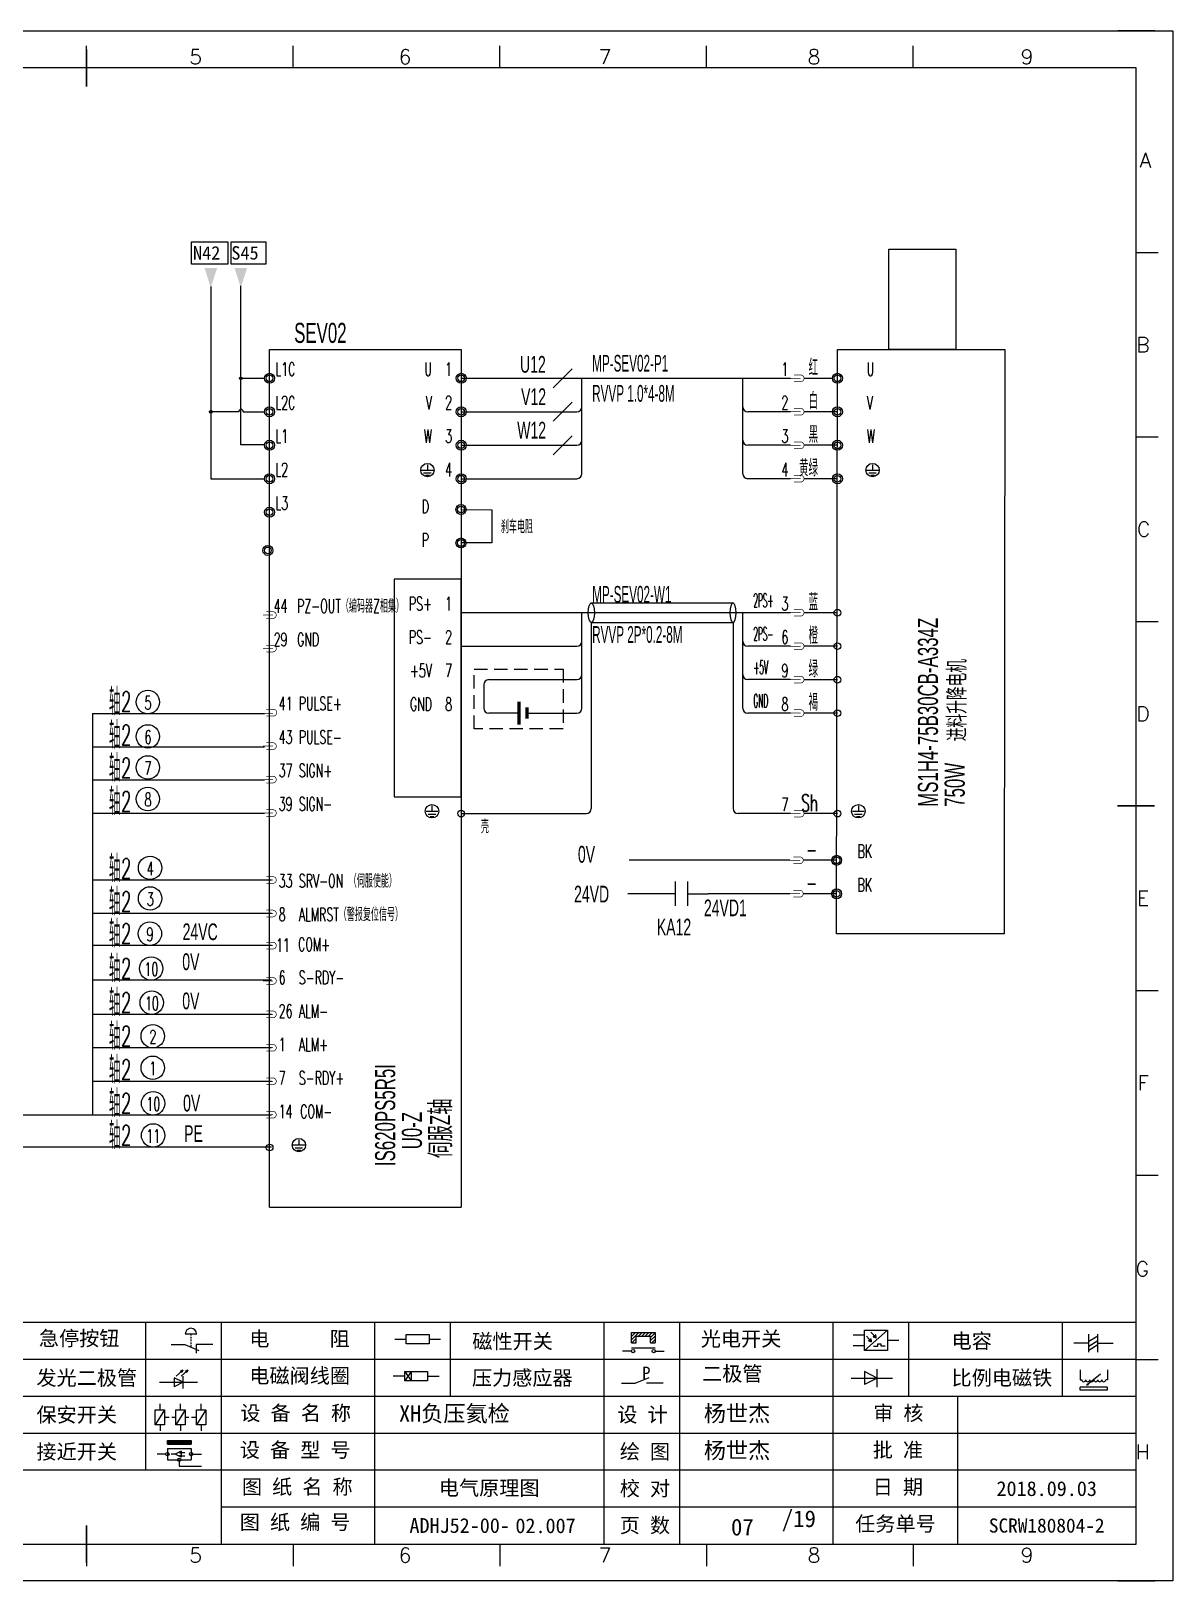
# Model space of a CAD drawing. Header units: millimetres. Extents: x 17734 to 28845, y 9358 to 11073.
# Drawn here: x 27919.8 to 28090.3, y 9546.7 to 9778.2 of the extents above; entities that cross this region are included whole.
import ezdxf
from ezdxf.enums import TextEntityAlignment as Align

# ---------------------------------------------------------------- set-up
doc = ezdxf.new("R2010")
doc.units = ezdxf.units.MM
doc.linetypes.add('DASHED', pattern=[0.75, 0.5, -0.25])
doc.layers.add('1', color=3, linetype='Continuous', lineweight=20)
doc.layers.add('Dimension', color=3, linetype='Continuous', lineweight=13)
for name, color, linetype in [('AE_BOR', 1, 'Continuous'), ('MISC', 2, 'Continuous'), ('SYMS', 7, 'Continuous')]:
    doc.layers.add(name, color=color, linetype=linetype)
doc.styles.get("Standard").update_dxf_attribs({"font": ''})
doc.styles.add('WD', font='romans.shx', dxfattribs={"bigfont": 'gbcbig.shx'})
doc.styles.add('样式 0', font='')
doc.styles.add('样式 8', font='arial.ttf')
doc.styles.add('汉字', font='')
doc.styles.get('Standard').set_extended_font_data('SimSun')
doc.styles.get('样式 0').set_extended_font_data('KaiTi_GB2312')
doc.styles.get('汉字').set_extended_font_data('新宋体')

# ---------------------------------------------------------------- blocks, each defined once
blk = doc.blocks.new('磁性开关')
at = {"linetype": 'ByBlock'}
h = blk.add_hatch(dxfattribs=at)
h.set_pattern_fill('ANSI31', color=256, scale=0.1, style=0)
h.paths.add_polyline_path([(-1910.88, -776.69), (-1910.88, -775.29), (-1907.69, -775.29), (-1907.69, -776.69), (-1908.31, -776.69), (-1908.31, -775.79), (-1910.25, -775.79), (-1910.25, -776.69)])
for p, q in [((-1910.88, -776.69), (-1910.88, -775.29)), ((-1910.88, -775.29), (-1907.69, -775.29)), ((-1910.88, -776.69), (-1910.25, -776.69)), ((-1910.25, -776.69), (-1910.25, -775.79)), ((-1910.25, -775.79), (-1908.31, -775.79)), ((-1908.31, -776.69), (-1908.31, -775.79)), ((-1908.31, -776.69), (-1907.69, -776.69)), ((-1907.69, -775.29), (-1907.69, -776.69)), ((-1910.91, -777.81), (-1912.09, -777.81)), ((-1910.88, -777.39), (-1907.69, -777.39)), ((-1907.66, -777.81), (-1906.48, -777.81))]:
    blk.add_line(p, q, dxfattribs=at)
for centre in [(-1910.68, -777.81), (-1907.88, -777.81)]:
    blk.add_circle(centre, 0.225, dxfattribs=at)
blk = doc.blocks.new('光电开关')
at = {"linetype": 'ByBlock'}
h = blk.add_hatch(dxfattribs=at)
h.set_pattern_fill('ANSI31', color=256, scale=0.01, style=0)
h.set_pattern_definition([(45, (0.172267, 0), (-0.0224506403, 0.0224506403), [])])
h.paths.add_polyline_path([(-1882.44, -776.34), (-1882.5, -775.91), (-1882.68, -776.07)])
h.paths.add_polyline_path([(-1882.86, -776.23), (-1882.44, -776.34), (-1882.68, -776.07)])
h.paths.add_polyline_path([(-1883.05, -776.88), (-1883.11, -776.45), (-1883.29, -776.61)])
h.paths.add_polyline_path([(-1883.47, -776.77), (-1883.05, -776.88), (-1883.29, -776.61)])
for p, q in [((-1884.01, -775.96), (-1885.56, -775.96)), ((-1880.91, -775.3), (-1884.01, -778.05)), ((-1883.75, -776.09), (-1883.05, -776.88)), ((-1883.11, -776.45), (-1883.47, -776.77)), ((-1883.05, -776.88), (-1883.47, -776.77)), ((-1883.14, -775.55), (-1882.44, -776.34)), ((-1883.05, -776.88), (-1883.11, -776.45)), ((-1882.5, -775.91), (-1882.86, -776.23)), ((-1882.44, -776.34), (-1882.86, -776.23)), ((-1882.44, -776.34), (-1882.5, -775.91)), ((-1879.37, -776.67), (-1880.91, -776.67)), ((-1884.01, -777.39), (-1885.56, -777.39)), ((-1882.78, -777.47), (-1882.23, -777.47)), ((-1882.23, -777.47), (-1882.23, -777.14)), ((-1882.23, -777.14), (-1881.78, -777.14)), ((-1881.78, -777.47), (-1881.78, -777.14)), ((-1881.23, -777.47), (-1881.78, -777.47))]:
    blk.add_line(p, q, dxfattribs=at)
blk.add_lwpolyline([(-1884.01, -775.3), (-1880.91, -775.3), (-1880.91, -778.05), (-1884.01, -778.05)], close=True, dxfattribs=at)
blk = doc.blocks.new('电磁阀线圈')
at = {"linetype": 'ByBlock'}
for p, q in [((-1854.61, -796.54), (-1856.17, -796.54)), ((-1854.61, -795.92), (-1853.75, -797.16)), ((-1853.75, -795.92), (-1854.61, -797.16)), ((-1853.75, -795.92), (-1853.75, -797.16)), ((-1851.53, -796.54), (-1849.97, -796.54))]:
    blk.add_line(p, q, dxfattribs=at)
blk.add_lwpolyline([(-1854.61, -795.92), (-1851.53, -795.92), (-1851.53, -797.16), (-1854.61, -797.16)], close=True, dxfattribs=at)
blk = doc.blocks.new('压力感应器')
at = {"linetype": 'ByBlock'}
for p, q in [((-1815.59, -777.73), (-1813.71, -776.93)), ((-1817.44, -777.73), (-1815.59, -777.73)), ((-1811.78, -777.73), (-1814.05, -777.73))]:
    blk.add_line(p, q, dxfattribs=at)
at = {"linetype": 'ByBlock', "insert": (-1814.65, -775.48), "char_height": 1.68, "width": 1.2242, "attachment_point": 1}
blk.add_mtext('{\\fNSimSun|b0|i0|c134|p49;P}', dxfattribs=at)
blk = doc.blocks.new('二极管')
at = {"linetype": 'ByBlock'}
for p, q in [((-1787.52, -776.77), (-1781.92, -776.77)), ((-1783.97, -776.77), (-1785.69, -775.9)), ((-1785.69, -775.9), (-1785.69, -777.65)), ((-1783.97, -776.77), (-1785.69, -777.65)), ((-1783.97, -777.99), (-1783.97, -775.56))]:
    blk.add_line(p, q, dxfattribs=at)
blk = doc.blocks.new('电容')
at = {"linetype": 'ByBlock'}
for p, q in [((-1756.08, -782.99), (-1756.08, -780.56)), ((-1754.86, -780.79), (-1756.08, -781.55)), ((-1754.86, -782.99), (-1754.86, -780.56)), ((-1756.08, -781.77), (-1758.13, -781.77)), ((-1754.86, -781.44), (-1756.08, -782.2)), ((-1754.86, -781.99), (-1756.08, -782.75)), ((-1754.86, -781.77), (-1752.81, -781.77))]:
    blk.add_line(p, q, dxfattribs=at)
blk = doc.blocks.new('发光二极管')
at = {"linetype": 'ByBlock'}
for p, q in [((-1755.78, -785.92), (-1754.89, -785.14)), ((-1754.89, -785.14), (-1755.2, -785.22)), ((-1755.2, -785.22), (-1755.01, -785.43)), ((-1755.08, -785.92), (-1754.18, -785.14)), ((-1754.89, -785.14), (-1755.01, -785.43)), ((-1754.18, -785.14), (-1754.49, -785.22)), ((-1754.49, -785.22), (-1754.31, -785.43)), ((-1754.18, -785.14), (-1754.31, -785.43)), ((-1758.01, -786.77), (-1752.89, -786.77)), ((-1754.84, -786.77), (-1756.04, -786.16)), ((-1756.04, -786.16), (-1756.04, -787.39)), ((-1754.84, -786.77), (-1756.04, -787.39)), ((-1754.84, -787.63), (-1754.84, -785.92))]:
    blk.add_line(p, q, dxfattribs=at)
blk = doc.blocks.new('比例电磁阀')
at = {"linetype": 'ByBlock'}
for p, q in [((-1757.26, -775.38), (-1757.26, -776.71)), ((-1757.26, -776.71), (-1757.05, -776.71)), ((-1754.5, -775.98), (-1756.35, -777.44)), ((-1753.58, -776.71), (-1753.8, -776.71)), ((-1753.58, -775.38), (-1753.58, -776.71)), ((-1753.6, -777.73), (-1757.25, -777.73)), ((-1757.25, -778.13), (-1757.25, -777.73)), ((-1753.6, -778.13), (-1757.25, -778.13)), ((-1756.35, -777.44), (-1756.25, -777.25)), ((-1756.35, -777.44), (-1756.15, -777.38)), ((-1756.15, -777.38), (-1756.25, -777.25)), ((-1753.6, -777.73), (-1753.6, -778.13))]:
    blk.add_line(p, q, dxfattribs=at)
for centre in [(-1756.78, -776.71), (-1756.24, -776.71), (-1755.7, -776.71), (-1755.15, -776.71), (-1754.61, -776.71), (-1754.07, -776.71)]:
    blk.add_arc(centre, 0.271, 180, 0, dxfattribs=at)
blk = doc.blocks.new('保安开关')
at = {"linetype": 'ByBlock'}
for p, q in [((-1757.33, -790.79), (-1758.6, -792.81)), ((-1757.96, -790.79), (-1757.96, -789.97)), ((-1754.54, -790.79), (-1755.81, -792.81)), ((-1755.17, -790.79), (-1755.17, -789.97)), ((-1751.75, -790.79), (-1753.02, -792.81)), ((-1752.39, -790.79), (-1752.39, -789.97)), ((-1757.96, -792.81), (-1757.96, -793.62)), ((-1757.33, -791.8), (-1756.72, -791.8)), ((-1756.35, -791.8), (-1755.89, -791.8)), ((-1755.17, -792.81), (-1755.17, -793.62)), ((-1754.52, -791.8), (-1754.06, -791.8)), ((-1753.69, -791.8), (-1753.08, -791.8)), ((-1752.39, -792.81), (-1752.39, -793.62))]:
    blk.add_line(p, q, dxfattribs=at)
for points in [[(-1758.6, -790.79), (-1757.33, -790.79), (-1757.33, -792.81), (-1758.6, -792.81)], [(-1755.81, -790.79), (-1754.54, -790.79), (-1754.54, -792.81), (-1755.81, -792.81)], [(-1753.02, -790.79), (-1751.75, -790.79), (-1751.75, -792.81), (-1753.02, -792.81)]]:
    blk.add_lwpolyline(points, close=True, dxfattribs=at)
blk = doc.blocks.new('接近开关')
at = {"linetype": 'ByBlock'}
h = blk.add_hatch(dxfattribs=at)
h.set_pattern_fill('ANSI31', color=256, scale=0.01, style=0)
h.set_pattern_definition([(45, (-89.131516, -30.795668), (-0.0224506403, 0.0224506403), [])])
h.paths.add_polyline_path([(-1516.96, -1123.35), (-1516.96, -1122.85), (-1513.76, -1122.85), (-1513.76, -1123.35)])
for p, q in [((-1516.96, -1123.35), (-1516.96, -1122.85)), ((-1516.96, -1122.85), (-1513.76, -1122.85)), ((-1516.96, -1123.35), (-1513.76, -1123.35)), ((-1513.76, -1122.85), (-1513.76, -1123.35)), ((-1517.18, -1124.71), (-1518.36, -1124.71)), ((-1516.96, -1123.95), (-1513.76, -1123.95)), ((-1516.96, -1123.95), (-1516.96, -1125.47)), ((-1516.96, -1125.47), (-1513.76, -1125.47)), ((-1515.91, -1124.71), (-1516.45, -1124.71)), ((-1515.11, -1124.31), (-1515.91, -1124.71)), ((-1515.11, -1125.11), (-1515.91, -1124.71)), ((-1515.33, -1124.53), (-1515.17, -1124.53)), ((-1515.33, -1124.88), (-1515.17, -1124.88)), ((-1515.25, -1124.45), (-1515.25, -1124.61)), ((-1515.11, -1124.31), (-1515.11, -1125.11)), ((-1515.11, -1124.48), (-1514.58, -1124.48)), ((-1515.11, -1124.94), (-1514.58, -1124.94)), ((-1513.76, -1123.95), (-1513.76, -1125.47)), ((-1513.54, -1124.71), (-1512.36, -1124.71)), ((-1515.36, -1125.69), (-1515.36, -1126.36)), ((-1515.36, -1126.36), (-1512.36, -1126.36))]:
    blk.add_line(p, q, dxfattribs=at)
for centre in [(-1516.96, -1124.71), (-1515.36, -1125.47), (-1513.76, -1124.71)]:
    blk.add_circle(centre, 0.225, dxfattribs=at)
blk = doc.blocks.new('电阻')
at = {"linetype": 'ByBlock'}
for p, q in [((-3.09, 0), (-1.57, 0)), ((1.57, 0), (3.09, 0))]:
    blk.add_line(p, q, dxfattribs=at)
blk.add_lwpolyline([(-1.57, 0.63), (1.57, 0.63), (1.57, -0.63), (-1.57, -0.63)], close=True, dxfattribs=at)
blk = doc.blocks.new('急停按钮')
at = {"linetype": 'ByBlock'}
for p, q in [((-1.86, 0), (0, 0)), ((0, 0), (1.88, -0.81)), ((0.06, 1.45), (1.61, 1.45)), ((0.83, 1.45), (0.83, 1.24)), ((0.83, 1.07), (0.83, 0.85)), ((0.83, 0.68), (0.83, 0.47)), ((0.83, 0.29), (0.83, 0.08)), ((3.81, 0), (1.54, 0)), ((1.54, 0), (1.54, -1.15)), ((0.83, -0.09), (0.83, -0.24))]:
    blk.add_line(p, q, dxfattribs=at)
blk.add_arc((0.83, 1.45), 0.774, 0, 180)
blk = doc.blocks.new('电控横A4')
for p, q in [((292, -5), (5, -5)), ((292, -205), (292, -5)), ((10.03, -205), (289.53, -205)), ((130.8, -205), (190.75, -205)), ((190.75, -205), (259.54, -205))]:
    blk.add_line(p, q)
at = {"linetype": 'ByBlock'}
for p, q in [((292, -175), (5, -175)), ((292, -180), (5, -180)), ((292, -185), (5, -185)), ((292, -190), (5, -190)), ((292, -195), (5, -195)), ((292, -200), (168.03, -200))]:
    blk.add_line(p, q, dxfattribs=at)
at = {"color": 0, "lineweight": -2}
for p, q in [((157.79, -175), (157.79, -195)), ((168.03, -175), (168.03, -204.92)), ((188.84, -175), (188.84, -185)), ((199.08, -175), (199.08, -185)), ((219.89, -175), (219.89, -185)), ((230.12, -175), (230.12, -185)), ((250.93, -175), (250.93, -185)), ((261.17, -175), (261.17, -185)), ((281.98, -175), (281.98, -185)), ((188.84, -185), (188.84, -204.92)), ((219.89, -185), (219.89, -205)), ((230.12, -185), (230.12, -205)), ((250.93, -185), (250.93, -205)), ((267.79, -185), (267.79, -205))]:
    blk.add_line(p, q, dxfattribs=at)
at = {"color": 0, "ltscale": 2}
for p, q in [((292, -205), (292, -183.55)), ((259.54, -205), (289.53, -205)), ((259.54, -205), (292, -205))]:
    blk.add_line(p, q, dxfattribs=at)
at = {"layer": 'AE_BOR', "color": 1, "lineweight": 15}
for p, q in [((0, 0), (297, 0)), ((297, 0), (297, -210)), ((297, -210), (0, -210))]:
    blk.add_line(p, q, dxfattribs=at)
at = {"layer": 'AE_BOR'}
for p, q in [((149.78, -5), (149.78, -2)), ((177.78, -5), (177.78, -2)), ((205.78, -5), (205.78, -2)), ((233.78, -5), (233.78, -2)), ((261.78, -5), (261.78, -2)), ((292, -30), (295, -30)), ((292, -55), (295, -55)), ((292, -80), (295, -80)), ((292, -130), (295, -130)), ((292, -155), (295, -155)), ((292, -180), (295, -180)), ((149.78, -205), (149.78, -208)), ((177.78, -205), (177.78, -208)), ((205.78, -205), (205.78, -208)), ((233.78, -205), (233.78, -208)), ((261.78, -205), (261.78, -208))]:
    blk.add_line(p, q, dxfattribs=at)
at = {"layer": 'AE_BOR', "lineweight": 30}
for p, q in [((294.53, 0), (289.53, 0)), ((294.53, -210), (289.53, -210))]:
    blk.add_line(p, q, dxfattribs=at)
at = {"layer": 'AE_BOR', "color": 2, "lineweight": 30}
for p, q in [((149.78, -7.5), (149.78, -2.5)), ((289.5, -105), (294.5, -105)), ((149.78, -202.5), (149.78, -207.5)), ((149.78, -205), (149.78, -207.5))]:
    blk.add_line(p, q, dxfattribs=at)
for name, p in [('急停按钮', (163.12, -177.98)), ('电阻', (194.66, -177.22))]:
    blk.add_blockref(name, p)
at = {"linetype": 'ByBlock'}
for name, p in [('磁性开关', (2134.53, 598.96)), ('光电开关', (2139.22, 599.27)), ('电容', (2041.69, 603.98)), ('发光二极管', (1917.72, 603.69)), ('电磁阀线圈', (2047.53, 614.3)), ('压力感应器', (2039.72, 594.52)), ('二极管', (2040.91, 594.27)), ('比例电磁阀', (2041.69, 593.98)), ('保安开关', (1917.72, 603.98)), ('接近开关', (1677.72, 931.9))]:
    blk.add_blockref(name, p, dxfattribs=at)
at = {"char_height": 2, "attachment_point": 1, "style": '汉字'}
for s, insert in [('{\\fKaiTi_GB2312|b0|i0|c134|p49;急停按钮}', (143.35, -176.12)), ('{\\fKaiTi_GB2312|b0|i0|c134|p49;电      阻}', (171.86, -176.19)), ('{\\fKaiTi_GB2312|b0|i0|c134|p49;磁性开关}', (202.07, -176.53)), ('{\\fKaiTi_GB2312|b0|i0|c134|p49;光电开关}', (233.02, -176.19)), ('{\\fKaiTi_GB2312|b0|i0|c134|p49;电容}', (267, -176.48)), ('{\\fKaiTi_GB2312|b0|i0|c134|p49;发光二极管}', (143.02, -181.48)), ('{\\fKaiTi_GB2312|b0|i0|c134|p49;电磁阀线圈}', (171.86, -181.19)), ('{\\fKaiTi_GB2312|b0|i0|c134|p49;压力感应器}', (202.02, -181.47)), ('{\\fKaiTi_GB2312|b0|i0|c134|p49;二极管}', (233.2, -180.91)), ('{\\fKaiTi_GB2312|b0|i0|c134|p49;比例电磁铁}', (267, -181.48)), ('{\\fKaiTi_GB2312|b0|i0|c134|p49;保安开关}', (143.02, -186.48)), ('{\\fKaiTi_GB2312|b0|i0|c134|p0;设 备 名 称}', (170.65, -186.24)), ('{\\fKaiTi_GB2312|b0|i0|c134|p0;设 计}', (221.72, -186.46)), ('{\\fKaiTi_GB2312|b0|i0|c134|p0;审 核}', (256.39, -186.25)), ('{\\fKaiTi_GB2312|b0|i0|c134|p0;设 备 型 号}', (170.58, -191.24)), ('{\\fKaiTi_GB2312|b0|i0|c134|p0;批 准}', (256.32, -191.25)), ('{\\fKaiTi_GB2312|b0|i0|c134|p49;接近开关}', (143.02, -191.48)), ('{\\fKaiTi_GB2312|b0|i0|c134|p0;绘 图}', (222.05, -191.46)), ('{\\fKaiTi_GB2312|b0|i0|c134|p0;图 纸 名 称}', (170.86, -196.24)), ('{\\fKaiTi_GB2312|b0|i0|c134|p0;校 对}', (222.05, -196.46)), ('{\\fKaiTi_GB2312|b0|i0|c134|p0;日 期}', (256.32, -196.25)), ('{\\fKaiTi_GB2312|b0|i0|c134|p0;图 纸 编 号}', (170.57, -201.03)), ('{\\fKaiTi_GB2312|b0|i0|c134|p0;页 数}', (222.05, -201.46)), ('{\\fKaiTi_GB2312|b0|i0|c134|p0;任务单号}', (253.94, -201.25))]:
    blk.add_mtext(s, dxfattribs=dict(at, insert=insert))
for s, insert, char_height, width, attachment_point in [('{\\fKaiTi_GB2312|b0|i0|c134|p49;XH负压氦检}', (192.15, -186.2), 2.2, 26.5767, 1), ('{\\fKaiTi_GB2312|b0|i0|c134|p49;杨世杰}', (233.43, -186.2), 2.2, 15.3175, 1), ('{\\fKaiTi_GB2312|b0|i0|c134|p49;杨世杰}', (233.43, -191.2), 2.2, 15.3175, 1), ('{\\fKaiTi_GB2312|b0|i0|c134|p49;2018.09.03}', (279.89, -197.5), 2, 24.2172, 5), ('{\\fKaiTi_GB2312|b0|i0|c134|p49;SCRW180804-2}', (279.89, -202.5), 1.92, 24.2172, 5)]:
    blk.add_mtext(s, dxfattribs=dict(insert=insert, char_height=char_height, width=width, attachment_point=attachment_point))
at = {"color": 0, "lineweight": -2, "insert": (200.36, -202.5), "char_height": 2, "width": 31.0482, "attachment_point": 5}
blk.add_mtext('{\\C256;ADHJ52-00-}', dxfattribs=at)
at = {"color": 0, "linetype": 'ByBlock', "lineweight": -2, "insert": (242.64, -201.84), "char_height": 4.2689, "width": 20.8102, "attachment_point": 5}
blk.add_mtext('  {\\H0.53119x; /19}', dxfattribs=at)
at = {"layer": 'AE_BOR', "style": 'WD'}
for s, p in [('5', (164.59, -4.5)), ('6', (192.94, -4.5)), ('7', (220.04, -4.5)), ('8', (248.37, -4.5)), ('9', (277.23, -4.5)), ('5', (164.59, -207.5)), ('6', (192.94, -207.5)), ('7', (220.04, -207.5)), ('8', (248.37, -207.5)), ('9', (277.23, -207.5))]:
    blk.add_text(s, height=2, dxfattribs=at).set_placement(p, align=Align.CENTER)
for s, p in [('A', (294.03, -17.5)), ('B', (293.84, -42.5)), ('C', (293.93, -67.5)), ('D', (293.84, -92.5)), ('E', (293.74, -117.5)), ('F', (293.74, -142.5)), ('F', (293.74, -142.5)), ('G', (293.74, -167.72)), ('H', (293.84, -192.5))]:
    blk.add_text(s, height=2, dxfattribs=at).set_placement(p, align=Align.MIDDLE_RIGHT)
blk = doc.blocks.new('WDDOT')
blk.add_hatch(color=256).paths.add_polyline_path([(0.5, 0, 1), (-0.5, 0, 1)])
blk.add_circle((0, 0), 0.5)
blk = doc.blocks.new('常开触点')
at = {"linetype": 'ByBlock'}
for p, q in [((-1853.82, -782.99), (-1853.82, -780.56)), ((-1852.6, -782.99), (-1852.6, -780.56)), ((-1853.82, -781.77), (-1855.88, -781.77)), ((-1852.6, -781.77), (-1850.55, -781.77))]:
    blk.add_line(p, q, dxfattribs=at)

msp = doc.modelspace()

# ---------------------------------------------------------------- hatches: boundary and pattern name
for points in [[(27945.692, 9742.805), (27946.628, 9739.887), (27947.563, 9742.805)], [(27950.17, 9742.805), (27951.105, 9739.887), (27952.04, 9742.805)], [(27951.321, 9726.339, 1), (27950.928, 9726.339, 1)], [(27946.835, 9721.336, 1), (27946.442, 9721.336, 1)]]:
    msp.add_hatch(color=256).paths.add_polyline_path(points)

# ---------------------------------------------------------------- linework, layer by layer
at = {"lineweight": 0}
for p, q in [((27984.032, 9726.343), (28033.229, 9726.343)), ((28002.047, 9712.093), (28002.047, 9726.343)), ((28026.096, 9712.093), (28026.096, 9726.343)), ((28035.229, 9726.343), (28039.471, 9726.343)), ((27984.032, 9721.343), (28001.297, 9721.343)), ((28033.229, 9721.343), (28026.846, 9721.343)), ((28040.221, 9721.343), (28035.229, 9721.343)), ((27984.032, 9716.343), (28001.297, 9716.343)), ((28033.229, 9716.343), (28026.846, 9716.343)), ((28040.221, 9716.339), (28035.229, 9716.339)), ((27978.085, 9712.627), (27979.873, 9712.627)), ((28044.575, 9712.627), (28046.364, 9712.627)), ((27978.417, 9712.198), (27979.541, 9712.198)), ((27978.703, 9711.852), (27979.276, 9711.852)), ((27984.032, 9711.343), (28001.297, 9711.343)), ((28033.229, 9711.343), (28026.846, 9711.343)), ((28040.221, 9711.335), (28035.229, 9711.335)), ((28044.907, 9712.198), (28046.031, 9712.198)), ((28045.193, 9711.852), (28045.766, 9711.852)), ((28003.477, 9692.791), (28024.638, 9692.792)), ((28033.229, 9691.327), (27984.032, 9691.327)), ((28002.047, 9677.077), (28002.047, 9691.327)), ((28003.456, 9689.862), (28003.456, 9662.069)), ((28003.456, 9689.862), (28024.638, 9689.862)), ((28024.638, 9689.862), (28024.638, 9662.077)), ((28026.096, 9677.077), (28026.096, 9691.327)), ((28040.221, 9691.323), (28035.229, 9691.323)), ((27984.032, 9686.327), (28001.297, 9686.327)), ((28033.229, 9686.327), (28026.846, 9686.327)), ((28040.221, 9686.319), (28035.229, 9686.319)), ((27988.16, 9681.327), (28001.297, 9681.327)), ((28033.229, 9681.327), (28026.846, 9681.327)), ((28040.221, 9681.319), (28035.229, 9681.319)), ((27992.637, 9676.327), (27988.16, 9676.327)), ((27993.833, 9676.327), (28001.297, 9676.327)), ((28033.229, 9676.327), (28026.846, 9676.327)), ((28040.221, 9676.319), (28035.229, 9676.319)), ((27978.77, 9661.662), (27980.558, 9661.662)), ((28042.451, 9661.662), (28044.24, 9661.662)), ((27979.102, 9661.233), (27980.226, 9661.233)), ((27979.388, 9660.887), (27979.961, 9660.887)), ((27984.032, 9661.319), (28002.706, 9661.319)), ((28033.229, 9661.327), (28025.388, 9661.327)), ((28040.221, 9661.319), (28035.229, 9661.319)), ((28042.784, 9661.233), (28043.908, 9661.233)), ((28043.069, 9660.887), (28043.642, 9660.887)), ((28033.112, 9654.347), (28009.093, 9654.347)), ((28040.104, 9654.343), (28035.112, 9654.343)), ((28033.112, 9649.347), (28020.94, 9649.347)), ((28040.104, 9649.339), (28035.112, 9649.339)), ((27960.676, 9611.796), (27958.887, 9611.796)), ((27960.344, 9611.368), (27959.219, 9611.368)), ((27960.058, 9611.021), (27959.485, 9611.021))]:
    msp.add_line(p, q, dxfattribs=at)
for p, q in [((27978.979, 9713.424), (27978.979, 9712.634)), ((28045.469, 9713.424), (28045.469, 9712.634)), ((27984.032, 9706.746), (27988.617, 9706.676)), ((27988.617, 9706.676), (27988.617, 9701.746)), ((27988.617, 9701.746), (27984.032, 9701.746)), ((27987.41, 9680.577), (27987.41, 9677.077)), ((27979.664, 9662.459), (27979.664, 9661.669)), ((28043.346, 9662.459), (28043.346, 9661.669)), ((28012.947, 9649.347), (28008.93, 9649.347)), ((27959.782, 9612.593), (27959.782, 9611.803))]:
    msp.add_line(p, q)
at = {"color": 0, "linetype": 'Continuous', "lineweight": 13}
msp.add_line((27928.939, 9676.281), (27928.939, 9616.29), dxfattribs=at)
at = {"color": 0, "lineweight": -3}
msp.add_line((27928.939, 9616.29), (27918.033, 9616.277), dxfattribs=at)
at = {"color": 1, "lineweight": -2}
for points in [[(27943.728, 9746.721), (27949.145, 9746.721), (27949.145, 9743.379), (27943.728, 9743.379)], [(27949.643, 9746.721), (27954.869, 9746.721), (27954.869, 9743.379), (27949.643, 9743.379)]]:
    msp.add_lwpolyline(points, close=True, dxfattribs=at)
at = {"lineweight": 0}
for points in [[(28047.902, 9745.626), (28057.902, 9745.626), (28057.902, 9730.626), (28047.902, 9730.626)], [(28040.221, 9730.626), (28065.221, 9730.626), (28065.104, 9643.375), (28040.104, 9643.375)], [(27984.032, 9696.327), (27974.032, 9696.327), (27974.032, 9663.827), (27984.032, 9663.827)]]:
    msp.add_lwpolyline(points, close=True, dxfattribs=at)
msp.add_lwpolyline([(27955.404, 9602.538), (27955.404, 9730.626), (27984.032, 9730.626), (27984.032, 9602.538)], dxfattribs=at)
at = {"color": 3, "lineweight": 0, "const_width": 0.1, "flags": 128}
for points in [[(28034.729, 9726.343), (28033.229, 9726.343)], [(28034.729, 9721.343), (28033.229, 9721.343)], [(28034.729, 9716.343), (28033.229, 9716.343)], [(28034.729, 9711.343), (28033.229, 9711.343)], [(27955.904, 9690.977), (27954.404, 9690.977)], [(28034.729, 9691.327), (28033.229, 9691.327)], [(27955.904, 9685.977), (27954.404, 9685.977)], [(28034.729, 9686.327), (28033.229, 9686.327)], [(28034.729, 9681.327), (28033.229, 9681.327)], [(27955.904, 9676.297), (27954.404, 9676.297)], [(28034.729, 9676.327), (28033.229, 9676.327)], [(27955.904, 9671.402), (27954.404, 9671.402)], [(27955.904, 9666.402), (27954.404, 9666.402)], [(27955.904, 9661.402), (27954.404, 9661.402)], [(28034.729, 9661.327), (28033.229, 9661.327)], [(28034.612, 9654.347), (28033.112, 9654.347)], [(27955.904, 9651.402), (27954.404, 9651.402)], [(28034.612, 9649.347), (28033.112, 9649.347)], [(27955.904, 9646.398), (27954.404, 9646.398)], [(27955.904, 9641.603), (27954.404, 9641.603)], [(27955.904, 9636.335), (27954.404, 9636.335)], [(27955.904, 9631.331), (27954.404, 9631.331)], [(27955.904, 9626.343), (27954.404, 9626.343)], [(27955.904, 9621.339), (27954.404, 9621.339)], [(27955.904, 9616.339), (27954.404, 9616.339)]]:
    msp.add_lwpolyline(points, dxfattribs=at)
for points in [[(28033.729, 9726.843), (28034.729, 9726.843, -1), (28034.729, 9725.843), (28033.729, 9725.843)], [(28033.729, 9721.843), (28034.729, 9721.843, -1), (28034.729, 9720.843), (28033.729, 9720.843)], [(28033.729, 9716.843), (28034.729, 9716.843, -1), (28034.729, 9715.843), (28033.729, 9715.843)], [(28033.729, 9711.843), (28034.729, 9711.843, -1), (28034.729, 9710.843), (28033.729, 9710.843)], [(28033.729, 9691.827), (28034.729, 9691.827, -1), (28034.729, 9690.827), (28033.729, 9690.827)], [(27954.904, 9691.477), (27955.904, 9691.477, -1), (27955.904, 9690.477), (27954.904, 9690.477)], [(27954.904, 9686.477), (27955.904, 9686.477, -1), (27955.904, 9685.477), (27954.904, 9685.477)], [(28033.729, 9686.827), (28034.729, 9686.827, -1), (28034.729, 9685.827), (28033.729, 9685.827)], [(28033.729, 9681.827), (28034.729, 9681.827, -1), (28034.729, 9680.827), (28033.729, 9680.827)], [(27954.904, 9676.902), (27955.904, 9676.902, -1.1555316), (27955.904, 9675.902), (27954.904, 9675.902)], [(28033.729, 9676.827), (28034.729, 9676.827, -1), (28034.729, 9675.827), (28033.729, 9675.827)], [(27954.904, 9671.902), (27955.904, 9671.902, -1), (27955.904, 9670.902), (27954.904, 9670.902)], [(27954.904, 9666.902), (27955.904, 9666.902, -1), (27955.904, 9665.902), (27954.904, 9665.902)], [(27954.904, 9661.902), (27955.904, 9661.902, -1), (27955.904, 9660.902), (27954.904, 9660.902)], [(28033.729, 9661.827), (28034.729, 9661.827, -1), (28034.729, 9660.827), (28033.729, 9660.827)], [(28033.612, 9654.847), (28034.612, 9654.847, -1), (28034.612, 9653.847), (28033.612, 9653.847)], [(27954.904, 9651.902), (27955.904, 9651.902, -1), (27955.904, 9650.902), (27954.904, 9650.902)], [(28033.612, 9649.847), (28034.612, 9649.847, -1), (28034.612, 9648.847), (28033.612, 9648.847)], [(27954.904, 9646.898), (27955.904, 9646.898, -1), (27955.904, 9645.898), (27954.904, 9645.898)], [(27954.904, 9642.103), (27955.904, 9642.103, -1), (27955.904, 9641.103), (27954.904, 9641.103)], [(27954.904, 9636.835), (27955.904, 9636.835, -1), (27955.904, 9635.835), (27954.904, 9635.835)], [(27954.904, 9631.831), (27955.904, 9631.831, -1), (27955.904, 9630.831), (27954.904, 9630.831)], [(27954.904, 9626.843), (27955.904, 9626.843, -1), (27955.904, 9625.843), (27954.904, 9625.843)], [(27954.904, 9621.839), (27955.904, 9621.839, -1), (27955.904, 9620.839), (27954.904, 9620.839)], [(27954.904, 9616.839), (27955.904, 9616.839, -1), (27955.904, 9615.839), (27954.904, 9615.839)]]:
    msp.add_lwpolyline(points, format="xyb", dxfattribs=at)
at = {"color": 6, "linetype": 'DASHED', "ltscale": 4}
msp.add_lwpolyline([(27985.95, 9682.889), (27999.236, 9682.889), (27999.236, 9673.99), (27985.95, 9673.99)], close=True, dxfattribs=at)
at = {"color": 3}
for points in [[(27992.637, 9678.025, 0.5, 0.5, 0), (27992.637, 9674.629, 2, 2, 0)], [(27993.833, 9677.176, 0.5, 0.5, 0), (27993.833, 9675.478, 2, 2, 0)]]:
    msp.add_lwpolyline(points, format="xyseb", dxfattribs=at)
for centre in [(27951.125, 9726.339), (27946.638, 9721.336)]:
    msp.add_circle(centre, 0.197)
at = {"lineweight": 0}
for centre, radius in [((27955.404, 9726.343), 0.75), ((27955.404, 9726.343), 0.5), ((27984.032, 9726.343), 0.75), ((27984.032, 9726.343), 0.5), ((28040.221, 9726.343), 0.75), ((28040.221, 9726.343), 0.5), ((27955.404, 9721.343), 0.75), ((27955.404, 9721.343), 0.5), ((27984.032, 9721.343), 0.75), ((27984.032, 9721.343), 0.5), ((28040.221, 9721.343), 0.75), ((28040.221, 9721.343), 0.5), ((27955.404, 9716.339), 0.75), ((27955.404, 9716.339), 0.5), ((27984.032, 9716.343), 0.75), ((27984.032, 9716.343), 0.5), ((28040.221, 9716.339), 0.75), ((28040.221, 9716.339), 0.5), ((27978.979, 9712.634), 1), ((28045.469, 9712.634), 1), ((27955.404, 9711.339), 0.75), ((27955.404, 9711.339), 0.5), ((27984.032, 9711.343), 0.75), ((27984.032, 9711.343), 0.5), ((28040.221, 9711.335), 0.75), ((28040.221, 9711.335), 0.5), ((27955.404, 9706.335), 0.75), ((27955.404, 9706.335), 0.5), ((27983.998, 9706.746), 0.75), ((27983.998, 9706.746), 0.5), ((27955.154, 9700.634), 0.75), ((27955.154, 9700.634), 0.5), ((27983.998, 9701.746), 0.75), ((27983.998, 9701.746), 0.5), ((28040.221, 9691.323), 0.5), ((28040.221, 9686.319), 0.5), ((28040.221, 9681.319), 0.5), ((27937.223, 9677.984), 1.75), ((28040.221, 9676.319), 0.5), ((27937.223, 9672.85), 1.75), ((27937.223, 9668.213), 1.75), ((27937.223, 9663.506), 1.75), ((27979.664, 9661.669), 1), ((27984.032, 9661.319), 0.5), ((28040.221, 9661.319), 0.5), ((28043.346, 9661.669), 1), ((27937.558, 9653.219), 1.75), ((28040.104, 9654.343), 0.75), ((28040.104, 9654.343), 0.5), ((27937.558, 9648.65), 1.75), ((28040.104, 9649.339), 0.75), ((28040.104, 9649.339), 0.5), ((27937.523, 9643.384), 1.75), ((27937.72, 9638.178), 1.75), ((27937.804, 9633.081), 1.75), ((27937.958, 9628.069), 1.75), ((27937.958, 9623.363), 1.75), ((27938.013, 9618.041), 1.75), ((27938.013, 9613.253), 1.75), ((27955.414, 9611.453), 0.5), ((27959.782, 9611.803), 1)]:
    msp.add_circle(centre, radius, dxfattribs=at)
for centre, radius, start, end in [((28001.297, 9722.093), 0.75, 270, 0), ((28026.846, 9722.093), 0.75, 180, 270), ((27951.137, 9721.355), 0.336, 0, 180), ((28001.297, 9717.093), 0.75, 270, 0), ((28026.846, 9717.093), 0.75, 180, 270), ((28001.297, 9712.093), 0.75, 270, 0), ((28026.846, 9712.093), 0.75, 180, 270), ((28001.297, 9687.077), 0.75, 270, 0), ((28026.846, 9687.077), 0.75, 180, 270), ((27988.16, 9680.577), 0.75, 90, 180), ((28001.297, 9682.077), 0.75, 270, 0), ((28026.846, 9682.077), 0.75, 180, 270), ((27988.16, 9677.077), 0.75, 180, 270), ((28001.297, 9677.077), 0.75, 270, 0), ((28026.846, 9677.077), 0.75, 180, 270), ((28002.706, 9662.069), 0.75, 270, 0), ((28025.388, 9662.077), 0.75, 180, 270)]:
    msp.add_arc(centre, radius, start, end, dxfattribs=at)
msp.add_ellipse((28003.456, 9691.327), major_axis=(0, 1.465), ratio=0.3169375, dxfattribs=at)
at = {"lineweight": 0, "extrusion": (0, 0, -1)}
msp.add_ellipse((28024.638, 9691.327), major_axis=(0, 1.465), ratio=0.3169375, dxfattribs=at)
at = {"layer": '1', "color": 7, "linetype": 'Continuous', "lineweight": 13}
for p, q in [((27951.144, 9726.338), (27954.66, 9726.338)), ((27950.801, 9721.355), (27946.649, 9721.355)), ((27951.473, 9721.355), (27954.682, 9721.355)), ((27928.939, 9676.281), (27954.663, 9676.281)), ((27928.986, 9671.289), (27954.663, 9671.289)), ((27928.986, 9666.372), (27954.663, 9666.372)), ((27928.939, 9661.375), (27954.663, 9661.375)), ((27955.707, 9651.355), (27928.939, 9651.355)), ((27955.707, 9646.414), (27928.939, 9646.414)), ((27955.692, 9641.634), (27928.939, 9641.634)), ((27955.692, 9636.428), (27928.939, 9636.428)), ((27955.689, 9631.331), (27928.939, 9631.331)), ((27955.707, 9626.317), (27928.939, 9626.317)), ((27955.707, 9621.31), (27928.939, 9621.31)), ((27955.707, 9616.29), (27928.939, 9616.29)), ((27955.713, 9616.29), (27928.945, 9616.29)), ((27955.404, 9602.538), (27984.032, 9602.538))]:
    msp.add_line(p, q, dxfattribs=at)
at = {"layer": '1', "color": 2, "linetype": 'Continuous', "lineweight": 13}
msp.add_line((27955.689, 9611.503), (27916.496, 9611.506), dxfattribs=at)
at = {"layer": '1', "color": 7, "linetype": 'Continuous', "lineweight": 13}
for points in [[(27946.649, 9740.031), (27946.649, 9711.345), (27954.659, 9711.345)], [(27954.717, 9716.381), (27951.126, 9716.381), (27951.126, 9740.165)]]:
    msp.add_lwpolyline(points, dxfattribs=at)
at = {"layer": 'Dimension', "lineweight": 0}
for p, q in [((27997.772, 9724.929), (28000.6, 9727.757)), ((27997.772, 9719.929), (28000.6, 9722.757)), ((27997.772, 9714.929), (28000.6, 9717.757))]:
    msp.add_line(p, q, dxfattribs=at)

# ---------------------------------------------------------------- block references
at = {"xscale": 1.1025, "yscale": 1.1025, "zscale": 1.1025}
msp.add_blockref('电控横A4', (27762.904, 9778.219), dxfattribs=at)
at = {"linetype": 'ByBlock', "xscale": 1.5, "yscale": 1.5, "zscale": 1.5}
msp.add_blockref('常开触点', (30796.761, 10822.008), dxfattribs=at)
at = {"layer": 'SYMS', "color": 0, "lineweight": -3, "xscale": 0.25, "yscale": 0.25, "zscale": 0.25, "rotation": 90}
for p in [(27951.125, 9726.339), (27946.638, 9721.336)]:
    msp.add_blockref('WDDOT', p, dxfattribs=at)
at = {"layer": 'SYMS', "lineweight": -3, "xscale": 0.25, "yscale": 0.25, "zscale": 0.25, "rotation": 90}
for p in [(27951.125, 9726.339), (27946.638, 9721.336)]:
    msp.add_blockref('WDDOT', p, dxfattribs=at)

# ---------------------------------------------------------------- texts
at = {"lineweight": 0, "style": 'WD', "width": 0.6}
for s, p in [('L1C', (27956.272, 9726.693)), ('1', (28031.868, 9726.701)), ('U', (28044.589, 9726.693)), ('L2C', (27956.272, 9721.693)), ('2', (28031.868, 9721.701)), ('V', (28044.589, 9721.693)), ('L1', (27956.272, 9716.689)), ('3', (28031.868, 9716.697)), ('W', (28044.589, 9716.689)), ('L2', (27956.272, 9711.689)), ('4', (28031.868, 9711.693)), ('L3', (27956.272, 9706.685)), ('刹车电阻', (27989.953, 9703.197)), ('44', (27956.022, 9691.327)), ('PZ-OUT（编码器Z相集）', (27959.522, 9691.327)), ('3', (28031.868, 9691.681)), ('29', (27956.022, 9686.327)), ('GND', (27959.522, 9686.327)), ('6', (28031.868, 9686.677)), ('9', (28031.868, 9681.677)), ('41', (27956.772, 9676.752)), ('PULSE+', (27959.772, 9676.752)), ('8', (28031.868, 9676.677)), ('43', (27956.772, 9671.752)), ('PULSE-', (27959.772, 9671.752)), ('37', (27956.772, 9666.752)), ('SIGN+', (27959.772, 9666.752)), ('39', (27956.772, 9661.752)), ('SIGN-', (27959.772, 9661.752)), ('7', (28031.868, 9661.677)), ('BK', (28043.237, 9654.693)), ('SRV-ON （伺服使能）', (27959.772, 9650.264)), ('33', (27956.772, 9650.264)), ('BK', (28043.237, 9649.689)), ('8', (27956.772, 9645.26)), ('ALMRST（警报复位信号） ', (27959.772, 9645.26)), ('11', (27956.366, 9640.676)), ('COM+', (27959.661, 9640.786)), ('6', (27956.772, 9635.829)), ('S-RDY-', (27959.772, 9635.829)), ('26', (27956.772, 9630.825)), ('ALM- ', (27959.772, 9630.825)), ('1', (27956.772, 9625.837)), ('ALM+', (27959.772, 9625.837)), ('7', (27956.772, 9620.833)), ('S-RDY+', (27959.772, 9620.833)), ('14', (27956.772, 9615.833)), ('COM-', (27959.984, 9615.833))]:
    msp.add_text(s, height=2, dxfattribs=at).set_placement(p)
for s, height, p in [('U', 2, (27979.664, 9726.693)), ('1', 2, (27982.664, 9726.701)), ('红', 2.5, (28037.333, 9726.693)), ('白', 2.5, (28037.333, 9721.693)), ('V', 2, (27979.664, 9721.693)), ('2', 2, (27982.664, 9721.701)), ('W', 2, (27979.664, 9716.693)), ('3', 2, (27982.664, 9716.697)), ('黑', 2.5, (28037.333, 9716.689)), ('4', 2, (27982.664, 9711.693)), ('黄绿', 2.5, (28037.333, 9711.689)), ('D', 2, (27979.223, 9706.186)), ('P', 2, (27979.223, 9701.186)), ('Sh', 2.5, (28037.333, 9661.673)), ('-', 2.5, (28037.216, 9654.693)), ('-', 2.5, (28037.216, 9649.693))]:
    msp.add_text(s, height=height, dxfattribs=at).set_placement(p, align=Align.RIGHT)
at = {"color": 6, "lineweight": 0, "style": 'WD', "width": 0.4}
for s, p in [('2PS+', (28027.666, 9692.173)), ('2PS-', (28027.666, 9687.173)), ('+5V', (28027.666, 9682.173)), ('GND', (28027.666, 9677.173))]:
    msp.add_text(s, height=2, dxfattribs=at).set_placement(p)
at = {"color": 6, "lineweight": 0, "style": 'WD', "width": 0.6}
for s, height, p in [('蓝', 2.5, (28037.333, 9691.673)), ('PS+', 2, (27979.664, 9691.677)), ('1', 2, (27982.664, 9691.677)), ('橙', 2.5, (28037.333, 9686.673)), ('PS-', 2, (27979.664, 9686.677)), ('2', 2, (27982.664, 9686.677)), ('+5V', 2, (27979.664, 9681.677)), ('7', 2, (27982.664, 9681.677)), ('绿', 2.5, (28037.333, 9681.673)), ('GND', 2, (27979.664, 9676.673)), ('8', 2, (27982.664, 9676.673)), ('褐', 2.5, (28037.333, 9676.673)), ('壳', 2, (27988.167, 9658.391))]:
    msp.add_text(s, height=height, dxfattribs=at).set_placement(p, align=Align.RIGHT)
at = {"lineweight": 0, "style": 'WD', "width": 0.6}
for s, height, p in [('轴', 4, (27932.27, 9678.222)), ('2', 3, (27933.993, 9678.052)), ('5', 2, (27937.25, 9677.887)), ('轴', 4, (27932.27, 9673.23)), ('2', 3, (27933.993, 9673.06)), ('6', 2, (27937.25, 9672.753)), ('轴', 4, (27932.27, 9668.313)), ('2', 3, (27933.993, 9668.143)), ('7', 2, (27937.25, 9668.116)), ('轴', 4, (27932.27, 9663.316)), ('2', 3, (27933.993, 9663.147)), ('8', 2, (27937.25, 9663.41)), ('轴', 4, (27932.27, 9653.296)), ('2', 3, (27933.993, 9653.127)), ('4', 2, (27937.585, 9653.122)), ('轴', 4, (27932.27, 9648.355)), ('2', 3, (27933.993, 9648.185)), ('3', 2, (27937.585, 9648.554)), ('轴', 4, (27932.27, 9643.575)), ('2', 3, (27933.993, 9643.405)), ('9', 2, (27937.549, 9643.287)), ('轴', 4, (27932.27, 9638.369)), ('2', 3, (27933.993, 9638.199)), ('10', 2, (27937.746, 9638.081)), ('轴', 4, (27932.27, 9633.272)), ('2', 3, (27933.993, 9633.103)), ('10', 2, (27937.831, 9632.984)), ('轴', 4, (27932.27, 9628.258)), ('2', 3, (27933.993, 9628.089)), ('2', 2, (27937.984, 9627.972)), ('轴', 4, (27932.27, 9623.251)), ('2', 3, (27933.993, 9623.081)), ('1', 2, (27937.984, 9623.266)), ('轴', 4, (27932.27, 9618.232)), ('2', 3, (27933.993, 9618.062)), ('10', 2, (27938.039, 9617.944)), ('轴', 4, (27932.27, 9613.444)), ('2', 3, (27933.993, 9613.274)), ('11', 2, (27938.039, 9613.156))]:
    msp.add_text(s, height=height, dxfattribs=at).set_placement(p, align=Align.MIDDLE)
at = {"color": 0, "lineweight": -2, "char_height": 2.205}
for s, insert, width, attachment_point in [('电气原理图', (27988.212, 9560.475), 34.2306, 5), ('02.007', (27992.127, 9556.049), 5.72397, 1)]:
    msp.add_mtext(s, dxfattribs=dict(at, insert=insert, width=width, attachment_point=attachment_point))
at = {"color": 0, "linetype": 'ByBlock', "lineweight": -2, "insert": (28026.027, 9554.725), "char_height": 2.5, "width": 5.1278, "attachment_point": 5}
msp.add_mtext('07', dxfattribs=at)
at = {"layer": 'Dimension', "lineweight": 0, "style": '样式 8', "width": 0.6}
for s, height, p in [('SEV02', 3, (27959.078, 9731.626)), ('24VD', 2.5, (28000.887, 9648.053)), ('24VD1', 2.5, (28020.286, 9645.987)), ('KA12', 2.5, (28013.249, 9643.129)), ('24VC', 2.5, (27942.42, 9642.42)), ('0V', 2.5, (27942.365, 9637.949)), ('0V', 2.5, (27942.365, 9632.094)), ('0V', 2.5, (27942.49, 9616.828)), ('PE', 2.5, (27942.633, 9612.269))]:
    msp.add_text(s, height=height, dxfattribs=at).set_placement(p)
for s, p in [('U12', (27996.66, 9727.182)), ('V12', (27996.702, 9722.343)), ('W12', (27996.702, 9717.343))]:
    msp.add_text(s, height=2.5, dxfattribs=at).set_placement(p, align=Align.RIGHT)
at = {"layer": 'Dimension', "color": 3, "lineweight": 0, "style": '样式 8'}
for s, width, p in [('MP-SEV02-P1', 0.5, (28003.592, 9727.343)), ('MP-SEV02-W1', 0.5, (28003.592, 9692.827)), ('0V', 0.6, (28001.46, 9653.988))]:
    msp.add_text(s, height=2.5, dxfattribs=dict(at, width=width)).set_placement(p)
at = {"layer": 'Dimension', "color": 1, "lineweight": 0, "style": '样式 8', "width": 0.5}
for s, p in [('RVVP 1.0*4-8M', (28003.592, 9725.343)), ('RVVP 2P*0.2-8M', (28003.592, 9689.327))]:
    msp.add_text(s, height=2.5, dxfattribs=at).set_placement(p, align=Align.TOP_LEFT)
at = {"layer": 'Dimension', "color": 6, "lineweight": 0, "style": '样式 8', "width": 0.6}
for s, p in [('MS1H4-75B30CB-A334Z', (28055.238, 9662.334)), ('IS620PS5R5I', (27974.166, 9608.672))]:
    msp.add_text(s, height=3, rotation=90, dxfattribs=at).set_placement(p)
at = {"layer": 'Dimension', "color": 3, "lineweight": 0, "style": '样式 8', "width": 0.6}
msp.add_text('进料升降电机', height=2.5, rotation=90, dxfattribs=at).set_placement((28059.273, 9672.134))
at = {"layer": 'Dimension', "lineweight": 0, "style": '样式 8', "width": 0.6}
for s, p in [('750W', (28059.238, 9662.334)), ('伺服Z轴', (27982.363, 9609.88)), ('U0-Z', (27978.166, 9611.172))]:
    msp.add_text(s, height=3, rotation=90, dxfattribs=at).set_placement(p)
at = {"layer": 'MISC', "color": 3, "char_height": 2, "width": 5.01683, "attachment_point": 1, "style": '样式 0'}
for s, insert in [('N42', (27943.968, 9746.081)), ('S45', (27949.693, 9746.081))]:
    msp.add_mtext(s, dxfattribs=dict(at, insert=insert))

doc.saveas('drawing.dxf')
